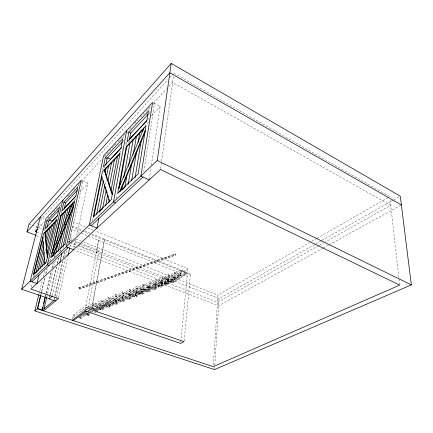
<?xml version="1.0" encoding="UTF-8"?>
<svg xmlns="http://www.w3.org/2000/svg" width="433" height="433" viewBox="0 0 433 433"><rect width="100%" height="100%" fill="white"/><g stroke="black" fill="none" stroke-linecap="round" stroke-linejoin="round"><path stroke-width="0.32" stroke-dasharray="2.17 1.62" d="M214.568 368.916L219.087 298.581L315.565 244.055M213.355 365.284L217.956 295.09L309.4 242.669M184.133 340.982L190.477 273.862L104.569 239.151L91.482 309.249M77.967 245.132L173.471 282.44L187.224 273.429L187.695 268.622L95.314 230.962M180.788 342.081L187.235 275.967L190.477 273.862M135.285 295.669L135.962 291.073L142.592 293.542L143.09 289.969L148.676 292.059L149.298 287.582L154.803 289.661L155.393 285.233L160.816 287.306L161.379 282.928L166.727 284.995L167.257 280.665L172.529 282.722L186.553 273.526L186.645 272.584L180.377 270.051L166.472 279.388L165.963 283.729L179.911 274.484L180.377 270.051M166.727 284.995L180.696 275.783L180.799 274.831L174.439 272.287L160.589 281.639L160.048 286.034M160.589 281.639L166.857 284.075L180.821 274.847L181.183 271.361L186.553 273.526M180.696 275.783L175.257 273.613L174.867 277.136L168.394 274.565L149.298 287.582M172.529 282.722L172.632 281.796L186.645 272.584M174.439 272.287L173.947 276.768L159.041 286.624M173.471 282.44L173.99 277.726M168.394 274.565L167.869 279.101L152.995 288.979M154.803 289.661L168.664 280.422L169.216 275.902L155.393 285.233M148.676 292.059L162.478 282.809L163.062 278.235L168.664 280.422M147.897 290.76L148.497 286.273L154.944 288.724L168.805 279.464L162.234 276.882L161.671 281.472L142.435 294.505L136.774 292.405L136.249 296.02L129.516 293.542L128.807 298.191L142.37 288.871L143.042 284.113L149.91 286.727L136.249 296.02M148.806 291.095L162.624 281.84L155.956 279.247L155.36 283.891L136.076 296.989L130.333 294.889L129.781 298.543L122.945 296.053L122.198 300.762L135.686 291.431L136.39 286.619L143.366 289.244L129.781 298.543M154.029 288.373L154.597 283.934L160.957 286.381L187.695 268.622M142.435 294.505L142.571 293.525L156.329 284.259L149.558 281.656L148.93 286.359L129.602 299.528L123.768 297.417L123.004 302.11L117.083 299.993L116.277 304.745L110.263 302.618L109.419 307.43L103.319 305.297L102.432 310.163L96.229 308.025L95.758 310.618M160.578 168.81L173.693 74.389M141.651 293.19L142.289 288.649L148.828 291.111M162.478 282.809L156.789 280.611L156.178 285.244L150.403 283.036L149.748 287.723L143.886 285.504L143.199 290.245L137.245 288.021L109.419 307.43M137.245 288.021L136.519 292.822L130.474 290.586L107.422 306.732M136.076 296.989L136.222 296.004L149.883 286.711M149.261 179.267L150.96 167.912M151.361 165.244L160.161 106.48L153.087 102.681M129.862 294.402L129.705 295.452L123.562 293.206L110.263 302.618M115.643 294.429L114.81 299.43L101.609 308.772L102.469 303.89L115.643 294.429L122.95 297.087L109.625 306.407L108.602 306.05L109.425 301.227L116.472 303.739L129.889 294.418L130.474 290.586M129.602 299.528L129.754 298.526L143.339 289.222M129.613 289.168L128.866 294.045L115.465 303.381L116.25 298.618L129.613 289.168L136.693 291.804L123.161 301.097M143.783 171.717L154.511 103.444L153.141 104.927M129.889 294.418L122.696 291.777L121.911 296.713L108.602 306.05M123.562 293.206L122.756 298.131L116.52 295.88L103.319 305.297M102.432 310.163L115.665 300.865L115.844 299.788M115.871 299.809L108.445 297.141L107.568 302.207L94.47 311.554L95.379 306.607L102.643 309.135L115.871 299.809L116.52 295.88M96.397 312.182L108.434 303.657L108.618 302.564L97.138 310.726M96.613 311.132L108.645 302.586L109.327 298.602L115.665 300.865M95.623 310.38L101.046 306.504L101.988 301.384L108.434 303.657M129.077 142.056L129.424 140.13M93.685 309.709L100.18 305.038L101.1 299.907L108.645 302.586M95.498 311.89L95.303 312.956L89.003 310.807L88.029 315.803L84.089 314.477M116.298 198.314L117.024 194.352M125.927 145.515L126.528 142.219M101.046 306.504L94.497 304.226L93.512 309.411L91.331 308.664M91.617 309.151L104.699 239.038L92.213 233.993M91.563 308.707L92.635 307.928L93.598 302.732L101.246 305.4M88.137 307.96L99.076 250.453L81.545 243.562M88.262 314.742L87.19 314.385L87.428 313.135M86.627 308.307L86.849 307.127L90.692 308.442M85.182 309.568L98.643 240.272L80.435 232.97M78.763 246.123L96.207 252.926L98.643 240.272M86.513 312.166L78.481 318.001L80.614 318.71L81.518 314.217M99.812 213.55L100.202 211.564M105.549 184.409L106.464 179.771M73.875 317.703L74.108 316.545L86.849 307.127M92.299 220.516L92.835 217.886M102.589 169.909L103.124 167.284M72.452 318.937L73.237 315.083L85.945 305.617L93.717 308.291M73.859 248.369L75.856 239.151M76.711 235.2L87.969 183.181L81.805 180.447M58.661 297.861L67.911 255.984M69.789 247.476L70.514 244.207M71.234 240.932L71.521 239.622L73.404 240.364M56.019 299.501L56.463 297.525M56.609 296.865L65.123 258.685M65.713 256.055L67.034 250.128M68.501 243.546L71.645 229.441M69.128 242.956L82.93 180.945L81.572 182.417M54.098 299.246L54.688 296.616M54.839 295.955L62.536 261.727M63.429 257.776L64.609 252.509M54.293 299.62L54.883 297M55.029 296.345L63.126 260.309M63.716 257.689L65.042 251.795M52.274 295.674L59.418 264.292M62.991 248.596L63.288 247.292M49.481 296.989L49.936 295.03M50.082 294.38L56.382 266.988M57.134 263.724L58.482 257.857M59.835 251.984L60.284 250.03M49.676 297.341L50.131 295.371M50.277 294.716L56.615 267.145M57.519 263.21L58.726 257.954M60.23 251.389L60.533 250.079M46.796 297L47.413 294.37M47.565 293.709L53.227 269.375M53.838 266.744L55.364 260.163M45.422 295.836L45.887 293.861M46.039 293.206L51.126 271.486M51.895 268.195L53.129 262.928M54.52 257.002L54.829 255.686M45.433 296.881L51.289 271.864M52.214 267.913L53.291 263.302M54.829 256.72L55.446 254.084M40.664 295.068L44.88 277.429M45.66 274.165L46.91 268.936M40.973 294.824L41.595 292.215M41.752 291.561L45.178 277.212M46.114 273.304L47.202 268.736M48.761 262.214L49.541 258.956M50.12 260.991L50.737 258.382M61.27 214.075L61.892 211.466M38.981 293.85L42.461 279.415M43.094 276.795L44.518 270.89M45 250.669L45.487 248.704M33.184 276.519L33.509 275.215M31.398 287.101L32.378 283.182M34.012 276.649L34.499 274.69M43.814 237.446L44.139 236.142M35.225 231.547L37.26 223.731L39.127 224.467M40.437 220.229L167.977 79.564M169.796 77.561L172.973 74.059M38.429 228.067L44.383 221.604M48.047 217.626L48.961 216.63M50.791 214.644L51.706 213.648M53.54 211.656L54.531 210.579M56.285 208.674L57.205 207.678M63.223 201.139L64.144 200.143M67.732 196.246L69.632 194.184M73.226 190.276L76.04 187.229M78.265 184.81L79.699 183.251M81.528 181.265L101.663 159.404M104.364 156.47L116.304 143.502M118.101 141.553L121.792 137.537M123.594 135.583L124.996 134.062M129.543 129.121L132.319 126.111M134.582 123.654L138.268 119.649M140.536 117.186L144.216 113.192M146.029 111.221L150.164 106.729M153.352 103.265L166.635 88.841M168.919 86.362L172.583 82.384L390.696 205.366L325.302 241.966M59.37 206.454L60.734 204.982M77.496 186.829L79.764 184.377M122.544 138.057L124.818 135.594M127.091 133.137L128.455 131.659M148.113 110.372L150.852 107.406M122.701 141.634L124.076 140.157M148.936 113.468L149.845 112.488M79.726 191.943L87.969 183.181M125.218 143.604L126.598 142.143M147.745 119.67L149.585 117.716M151.426 115.763L160.161 106.48M55.884 219.818L57.243 218.384M74.324 200.36L76.132 198.449M119.53 152.654L122.761 149.244M131.719 139.794L132.639 138.82M140.449 130.577L141.369 129.608M144.584 126.214L148.719 121.852L147.761 121.354M68.793 242.231L71.521 239.622M96.207 252.926L99.076 250.453M78.465 287.983L175.544 253.917L175.993 254.826L175.435 255.226L78.952 289.038L78.465 287.983L175.544 253.917M78.952 289.038L175.993 254.826M80.765 312.204L93.598 302.732M89.138 308.155L94.497 304.226M88.684 308.983L101.1 299.907M87.049 311.776L89.187 310.217M79.769 317.275L86.735 312.215M87.271 311.825L89.414 310.266M89.003 310.807L91.168 309.238M91.709 308.848L101.988 301.384M95.379 306.607L108.445 297.141M87.298 312.972L80.825 317.616L79.558 317.194M89.42 311.397L90.492 310.623M92.64 309.07L93.745 308.312L92.635 307.928M80.614 318.71L88.673 312.897M89.209 312.512L91.363 310.959M85.934 315.1L88.635 313.151M93.501 309.649L98.903 305.758M87.19 314.385L88.814 313.216M96.229 308.025L109.327 298.602M88.029 315.803L90.741 313.865M95.964 310.309L106.323 302.916M109.425 301.227L122.696 291.777M100.402 309.465L113.592 300.123M122.945 296.053L136.39 286.619M122.923 297.07L109.598 306.391L102.469 303.89M129.516 293.542L143.042 284.113M130.333 294.889L143.886 285.504M116.277 304.745L134.539 292.091M135.962 291.073L149.558 281.656M136.774 292.405L155.956 279.247M123.004 302.11L141.25 289.52M143.09 289.969L162.234 276.882M134.198 296.302L147.826 286.992M140.579 293.818L154.283 284.519M146.847 291.377L160.616 282.089M161.379 282.928L175.257 273.613M154.922 288.703L168.778 279.447M167.257 280.665L181.183 271.361M160.93 286.359L174.845 277.115L174.737 278.083L160.816 287.306M164.973 284.319L178.916 275.074M166.835 284.059L180.799 274.831M170.802 282.045L184.794 272.817M311.749 241.327L316.436 238.637M317.021 238.302L388.536 197.313M316.155 243.719L321.448 240.726M322.038 240.396L393.218 200.17M393.808 199.835L399.691 196.512M318.818 245.592L217.485 302.304L69.854 244.991M319.408 245.262L324.712 242.296M322.715 248.326L218.627 305.741L74.249 250.085M323.305 247.995L328.631 245.062M329.221 244.737L400.779 205.258M73.237 315.083L76.397 316.139M84.5 313.465L88.235 314.726L101.273 305.422L100.18 305.038M116.25 298.618L123.189 301.114M36.421 235.498L40.199 236.959M36.486 232.034L40.902 233.75M70.043 242.718L76.273 245.148M29.06 224.056L31.577 225.046M32.204 225.29L36.61 227.016M37.238 227.265L42.272 229.241M42.899 229.485L45.416 230.475M68.701 239.601L71.218 240.591M71.846 240.835L78.768 243.552M79.396 243.801L219.087 298.581M166.472 279.388L172.632 281.796M68.544 241.452L69.8 241.939M70.427 242.188L77.339 244.889M74.027 240.607L80.917 243.314M39.749 224.716L43.473 226.188M69.724 236.553L73.491 238.042M76.002 239.032L82.914 241.76M83.542 242.009L217.956 295.09M179.911 274.484L180.821 274.847M41.633 217.404L44.729 218.643M70.195 228.862L79.807 232.716M98.518 240.385L187.235 275.967M71.683 226.838L81.675 230.865M82.302 231.119L89.171 233.89M91.672 234.897L187.224 273.429M55.727 219.244L57.551 219.98M72.241 225.918L82.227 229.955M84.722 230.962L91.59 233.739M72.841 221.804L87.201 227.655M87.823 227.91L92.819 229.945M104.012 167.208L105.214 167.766M128.027 142.24L128.964 142.701M149.353 111.498L150.3 112.001M173.882 73.058L389.705 196.636M174.992 254.312L175.435 255.226M78.974 287.572L79.461 288.627M390.09 199.997L399.654 284.421"/><path stroke-width="0.65" d="M49.373 298.656L21.65 289.233L157.255 160.481L171.224 63.413L400.276 196.176L411.35 284.887L214.524 369.587L34.873 310.91L38.824 294.51M142.738 131.529L143.036 129.716L142.554 129.472M131.74 180.166L136.287 153.255L135.794 153.017M138.089 142.571L139.664 133.267L139.182 133.023M133.413 153.78L136.341 136.758L135.865 136.519M128.725 164.995L133.066 140.195L132.595 139.956M121.592 189.903L122.057 187.278L121.559 187.051M123.914 176.87L129.846 143.583L129.375 143.35M129.537 139.486L130.69 133.055L148.476 113.96M119.205 188.128L126.674 146.917L143.945 128.763M126.203 146.69L117.7 193.481L138.165 173.817L145.981 125.868L126.203 146.69L126.674 146.917M128.85 132.13L127.096 141.78L146.798 120.85L148.405 111L128.85 132.13L130.69 133.055M126.631 130.744L113.462 202.059L115.459 202.936M108.791 202.195L109.278 199.613L108.791 199.402M105.717 205.134L107.606 195.294M99.996 211.152L102.556 208.695L106.237 189.822M98.897 218.183L96.943 228.121L89.312 224.987L103.503 155.94L152.616 102.426L140.866 176.042L149.158 179.933M99.698 210.898L104.656 185.811M96.629 214.384L103.249 181.286M105.712 165.265L107.092 158.391L122.241 142.132M93.252 216.96L102.448 171.695L120.001 153.217L111.303 199.624L93.252 216.96L93.728 217.16M105.316 157.558L103.411 166.932L120.91 148.346L122.707 138.766L105.316 157.558L107.092 158.391M93.864 216.5L102.02 176.236L101.566 176.031L109.419 201.432M68.057 255.329L69.643 248.131M64.923 244.169L74.741 200.863L60.755 215.58L50.704 257.824L64.923 244.169L65.378 244.347M62.926 246.696L70.222 214.703L69.789 214.524M72.387 205.226L72.76 203.575L72.333 203.396M59.716 262.983L61.946 253.175M68.457 214.459L70.384 206.076L69.957 205.897M64.176 225.182L68.035 208.544L67.613 208.365M55.917 252.921L58.168 243.292L57.724 243.124M60.496 233.322L65.719 210.974L65.296 210.801M44.047 308.837L46.645 297.655M53.578 255.205L54.136 252.85L53.692 252.688M56.35 243.454L63.434 213.377L63.012 213.204M42.185 309.66L42.802 307.024M43.571 303.733L45.113 297.152M45.433 296.881L42.353 310.05L37.703 308.518L34.873 310.91M64.079 209.28L65.562 202.985L77.258 190.428M40.507 295.723L37.384 308.789L213.263 366.621L399.729 285.093L160.486 169.482L30.905 289.06L58.52 298.516L43.587 310.813M37.703 308.518L40.816 295.474M63.916 202.292L61.822 211.109L75.775 196.29L77.816 187.273L63.916 202.292L65.562 202.985M52.35 252.937L61.177 215.753L73.399 202.904M62.742 200.355L47.273 264.904L49.032 265.548M44.588 263.838L45.01 262.106M42.423 265.878L44.567 257.115M44.139 252.244L40.123 268.563L39.695 268.406M39.04 274.955L36.946 283.491L30.18 281.131L45.979 218.616L81.242 180.198L66.271 246.87L73.578 249.684M35.084 273.396L38.001 270.593L43.89 246.821M46.991 227.395L48.518 221.29L58.888 210.151M46.926 220.651L44.778 229.209L57.4 215.802L59.51 207.05L46.926 220.651L48.518 221.29M33.844 274.587L43.105 237.647L42.699 237.495L44.886 263.416L45.324 263.578M21.65 289.233L40.393 216.906M35.787 235.254L26.96 231.855L29.06 224.056L171.224 63.413M118.588 188.566L143.913 128.038M119.66 191.592L145.234 130.441M120.396 191.251L145.228 131.876M51.754 253.424L73.291 202.39M52.079 256.509L73.794 205.026M52.75 256.125L73.729 206.395M26.96 231.855L169.877 72.787L401.369 204.933M37.514 229.062L35.225 231.547L36.486 232.034M57.746 215.298L52.252 221.133L49.118 219.877M64.614 207.997L76.062 195.835M121.538 147.512L110.507 159.241L107.59 157.861M129.353 139.209L146.825 120.645M47.646 257.316L45.319 232.418L56.312 220.868M112.504 194.357L104.591 170.126L120.033 153.894M122.425 189.643L123.854 188.279M31.88 281.721L68.105 247.573M91.228 225.777L142.95 177.016M52.128 296.329L49.032 298.943L53.8 300.562M42.033 310.315L54.147 300.275L55.727 300.816M72.192 320.22L88.013 308.621L184.068 341.653L180.658 343.412L84.928 310.883M73.296 320.582L86.059 311.267M35.484 272.449L35.912 272.601L43.489 242.177L43.078 242.02M37.574 270.441L38.001 270.593M41.839 266.344L42.272 266.501M44.014 264.254L44.447 264.417M46.807 252.769L47.235 252.932L54.569 222.692L54.157 222.53M46.358 247.893L46.78 248.055L52.42 224.949L52.014 224.787M55.321 253.397L55.765 253.565M57.67 251.135L58.119 251.308L62.19 233.744L61.751 233.571M45.92 243.146L46.336 243.308L50.304 227.179L49.892 227.016M60.057 248.845L60.506 249.018L66.211 224.218L65.773 224.04M45.492 238.523L45.903 238.686L48.209 229.382L47.798 229.219M55.76 243.936L56.193 244.104M45.075 234.026L45.481 234.183L46.136 231.558L45.73 231.401M45.319 232.418L44.913 232.261L47.267 257.781M60.755 215.58L61.177 215.753M67.727 215.569L68.16 215.748M71.705 206.146L72.132 206.325M99.087 211.353L99.568 211.558M102.069 208.489L102.556 208.695M105.1 205.578L105.587 205.789M108.174 202.622L108.667 202.839M107.249 194.428L107.736 194.639M110.61 189.827L111.092 190.044L117.43 156.632L116.964 156.41M104.321 184.94L104.786 185.151M109.056 185.053L109.538 185.27L114.436 159.772L113.976 159.555M107.557 180.431L108.028 180.648L111.492 162.873L111.032 162.656M102.919 180.42L103.384 180.626M124.298 187.137L124.807 187.365L126.809 175.912L126.312 175.684M106.101 175.955L106.561 176.166L108.586 165.926L108.131 165.715M127.681 183.89L128.19 184.122L131.551 164.572L131.058 164.334M104.591 170.126L104.136 169.915L112.212 194.758M104.689 171.609L105.143 171.82L105.722 168.935L105.268 168.724M131.118 180.588L131.627 180.821M123.302 177.308L123.795 177.535M134.614 177.232L135.123 177.47L141.006 141.959L140.519 141.715M128.006 166.072L128.493 166.304M132.698 154.857L133.185 155.09M157.255 160.481L411.35 284.887M105.333 186.904L105.874 188.653M106.61 191.023L107.173 192.831M107.925 195.261L108.504 197.129M56.328 220.24L46.217 262.144L33.417 274.435L43.69 233.549L56.328 220.24"/></g></svg>
